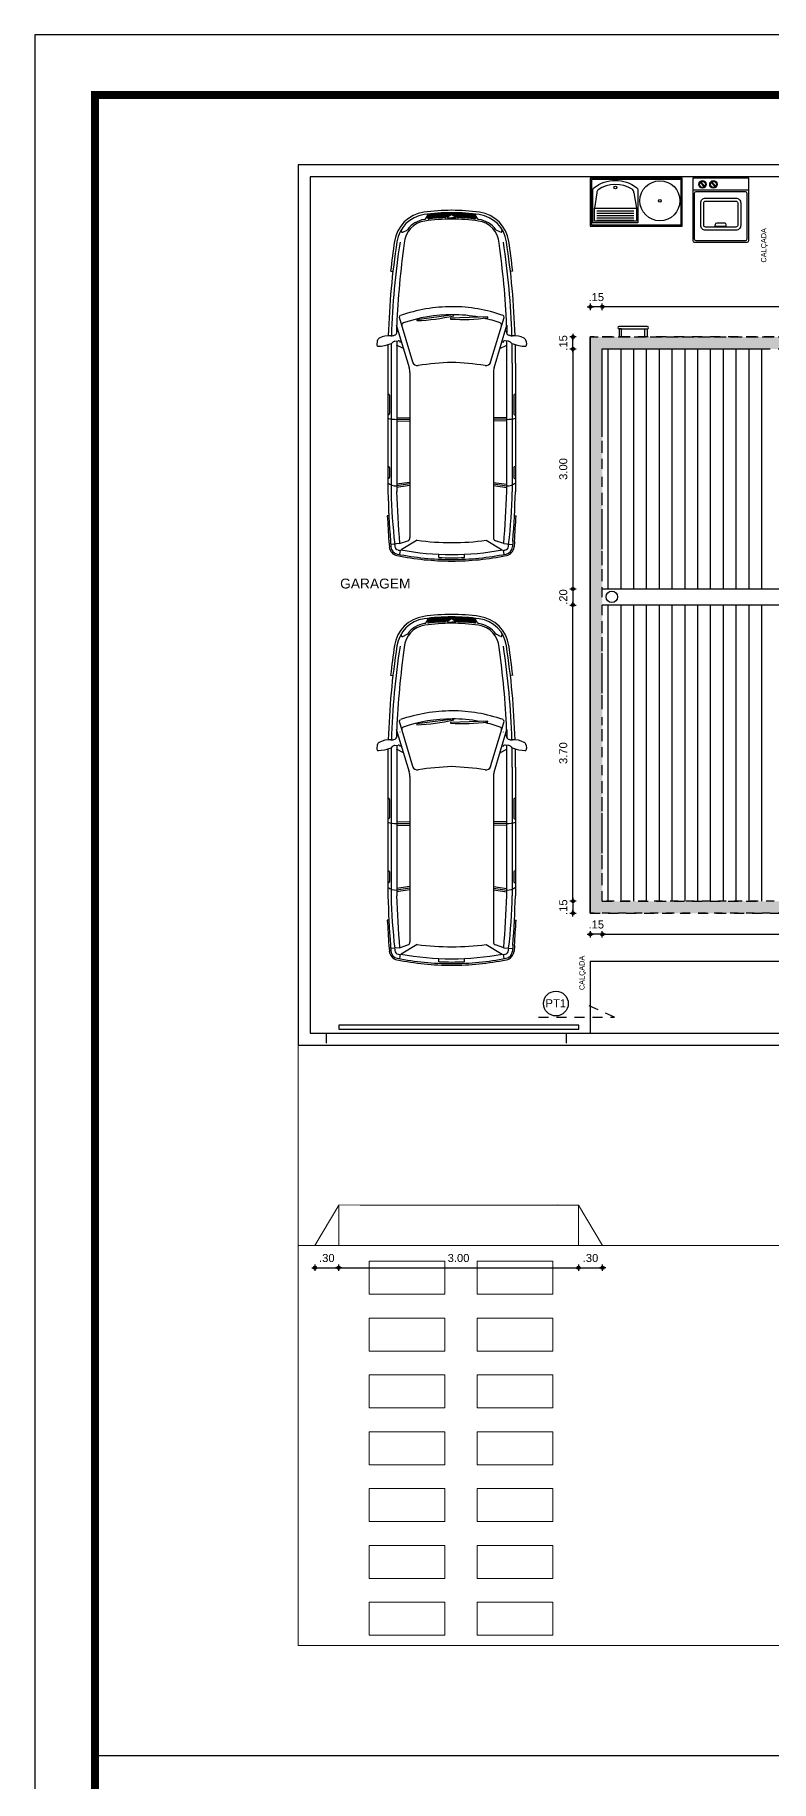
# Model space of a CAD drawing. Header units: millimetres. Extents: x 2426 to 2585, y 1215 to 1309.
# Drawn here: x 2428.71 to 2437.91, y 1287.28 to 1309.1 of the extents above; entities that cross this region are included whole.
import ezdxf

# ---------------------------------------------------------------- set-up
doc = ezdxf.new("R2010")
doc.units = ezdxf.units.MM
doc.linetypes.add('HIDDEN2', pattern=[0.1875, 0.125, -0.0625])
for name, color, linetype in [('02', 2, 'Continuous'), ('08', 8, 'Continuous'), ('A-PEN-B', 5, 'Continuous'), ('A-PEN-C', 4, 'Continuous'), ('A-PEN-G', 3, 'Continuous'), ('A-PEN-M', 6, 'Continuous'), ('BANHO_COZINHA', 7, 'Continuous'), ('MOVEIS', 7, 'Continuous'), ('TEXTO0', 7, 'Continuous'), ('TEXTO2', 3, 'Continuous')]:
    doc.layers.add(name, color=color, linetype=linetype)
doc.styles.add('CARIMBO_DADOS', font='arial.ttf', dxfattribs={"height": 0.1})
doc.styles.add('SANSSERIF', font='sas_____.pfb', dxfattribs={"height": 1})
doc.dimstyles.new('COTAS_EXTERNAS', dxfattribs={"dimtxt": 0.1, "dimasz": 0.01, "dimexe": 0, "dimexo": 0, "dimgap": 0.07, "dimtad": 1, "dimzin": 5, "dimdsep": 46, "dimtxsty": 'CARIMBO_DADOS', "dimblk1": 'CIRCULOS', "dimblk2": 'CIRCULOS', "dimsah": 1, "dimcen": 0, "dimse1": 1, "dimse2": 1, "dimclrd": 8, "dimclre": 8, "dimclrt": 230, "dimadec": 0, "dimazin": 0, "dimtfac": 100, "dimtix": 1, "dimtmove": 2, "dimatfit": 3, "dimldrblk": 'CIRCULOS', "dimfxl": 0, "dimtolj": 1, "dimtzin": 5, "dimarcsym": 0})

# ---------------------------------------------------------------- blocks, each defined once
blk = doc.blocks.new('Astra3')
for p, q in [((-0.267, 0.93), (-0.225, 0.937)), ((-1.14, 0.762), (-1.137, 0.729)), ((-0.464, 0.688), (-0.365, 0.688)), ((0.068, 0.529), (-0.464, 0.688)), ((-0.336, 0.731), (-0.337, 0.723)), ((-0.265, 0.709), (-0.269, 0.67)), ((-0.267, 0.687), (1.617, 0.687)), ((-0.173, 0.601), (-0.217, 0.688)), ((0.009, 0.797), (1.617, 0.797)), ((0.687, 0.688), (0.692, 0.521)), ((0.711, 0.688), (0.711, 0.521)), ((0.736, 0.688), (0.731, 0.521)), ((1.499, 0.521), (1.523, 0.688)), ((1.519, 0.521), (1.543, 0.688)), ((1.539, 0.521), (1.564, 0.688)), ((1.918, 0.785), (1.919, 0.805)), ((2.234, 0.766), (2.305, 0.76)), ((2.236, 0.786), (2.307, 0.779)), ((2.264, 0.65), (2.274, 0.762)), ((-1.634, 0.627), (-1.66, 0.629)), ((-1.626, 0.612), (-1.653, 0.557)), ((-0.002, 0.487), (-0.561, 0.654)), ((0.125, 0.521), (2.19, 0.521)), ((2.223, 0.432), (2.343, 0.633)), ((2.264, 0.65), (2.228, 0.547)), ((2.349, 0.644), (2.398, 0.651)), ((-1.788, 0.329), (-1.853, 0.29)), ((-1.788, -0.329), (-1.853, -0.29)), ((2.223, -0.432), (2.343, -0.633)), ((-1.634, -0.627), (-1.66, -0.629)), ((-1.626, -0.612), (-1.653, -0.557)), ((-0.002, -0.487), (-0.561, -0.654)), ((0.068, -0.529), (-0.464, -0.688)), ((-0.173, -0.601), (-0.217, -0.688)), ((0.125, -0.521), (2.19, -0.521)), ((0.687, -0.688), (0.692, -0.521)), ((0.711, -0.688), (0.711, -0.521)), ((0.736, -0.688), (0.731, -0.521)), ((1.499, -0.521), (1.523, -0.688)), ((1.519, -0.521), (1.543, -0.688)), ((1.539, -0.521), (1.564, -0.688)), ((2.264, -0.65), (2.228, -0.547)), ((2.264, -0.65), (2.274, -0.762)), ((2.349, -0.644), (2.398, -0.651)), ((-1.14, -0.762), (-1.137, -0.729)), ((-0.464, -0.688), (-0.365, -0.688)), ((-0.336, -0.731), (-0.337, -0.723)), ((-0.265, -0.709), (-0.269, -0.67)), ((-0.267, -0.687), (1.617, -0.687)), ((0.009, -0.797), (1.617, -0.797)), ((1.918, -0.785), (1.919, -0.805)), ((2.234, -0.766), (2.305, -0.76)), ((2.236, -0.786), (2.307, -0.779)), ((-0.267, -0.93), (-0.225, -0.937))]:
    blk.add_line(p, q)
at = {"color": 9}
for p, q in [((0.009, 0.757), (1.617, 0.757)), ((0.396, 0.792), (0.396, 0.797)), ((0.411, 0.777), (0.64, 0.777)), ((0.655, 0.792), (0.655, 0.797)), ((1.301, 0.792), (1.301, 0.797)), ((1.316, 0.777), (1.436, 0.777)), ((1.451, 0.792), (1.451, 0.797)), ((-0.567, 0.452), (-0.551, -0.013)), ((-0.558, 0.452), (-0.567, 0.452)), ((-1.808, 0.299), (-1.836, 0.283)), ((-1.86, 0), (-1.814, 0.071)), ((-1.848, 0), (-1.814, 0.051)), ((-1.805, 0.048), (-1.805, 0)), ((-0.584, 0.026), (-0.593, 0.024)), ((-0.593, 0.024), (-0.533, -0.437)), ((2.438, 0.161), (2.398, 0.159)), ((-1.86, 0), (-1.814, -0.071)), ((-1.848, 0), (-1.814, -0.051)), ((-1.805, -0.048), (-1.805, 0)), ((-0.551, -0.013), (-0.541, -0.013)), ((2.438, -0.161), (2.398, -0.159)), ((-1.808, -0.299), (-1.836, -0.283)), ((-0.533, -0.437), (-0.523, -0.436)), ((0.009, -0.757), (1.617, -0.757)), ((0.396, -0.792), (0.396, -0.797)), ((0.411, -0.777), (0.64, -0.777)), ((0.655, -0.792), (0.655, -0.797)), ((1.301, -0.792), (1.301, -0.797)), ((1.316, -0.777), (1.436, -0.777)), ((1.451, -0.792), (1.451, -0.797))]:
    blk.add_line(p, q, dxfattribs=at)
for centre, radius, start, end in [((-0.079, 0.782), 0.255, 151.2266, 184.9942), ((-0.259, 0.881), 0.05, 99.2101, 151.2266), ((-0.693, 0.937), 0.492, 339.878, 357.6913), ((-0.221, 0.917), 0.02, 357.6913, 99.2101), ((-1.45, 0.289), 0.43, 98.2959, 171.9694), ((-1.45, 0.289), 0.4, 98.2959, 171.9694), ((0.047, -9.974), 10.802, 96.3074, 98.2959), ((-0.036, -8.863), 9.66, 91.7707, 98.7615), ((-0.567, 0.635), 0.02, 73.3881, 160.3901), ((0.245, -20.893), 21.585, 91.6727, 91.7127), ((-0.386, 0.733), 0.05, 271.6727, 348.1083), ((-0.433, 0.751), 0.1, 348.1083, 4.9942), ((-0.239, 0.667), 0.03, 173.5799, 258.0136), ((-0.215, 0.704), 0.05, 128.1727, 173.5799), ((-0.271, 0.775), 0.0411, 308.1727, 348.7801), ((0.009, -12.003), 12.801, 90, 91.0305), ((0.408, 0.699), 0.304, 357.8813, 18.9108), ((1.388, 0.696), 0.155, 356.9873, 40.8552), ((1.251, -11.393), 12.086, 85.1894, 88.2799), ((1.018, -16.836), 17.643, 86.0493, 88.0562), ((1.018, -16.836), 17.663, 86.0493, 87.0782), ((0.362, -20.911), 21.708, 84.8788, 84.958), ((2.295, 0.66), 0.05, 10.5383, 85.133), ((2.297, 0.66), 0.1, 11.2743, 85.133), ((2.297, 0.66), 0.12, 11.2743, 85.133), ((-1.013, 0.045), 3.415, 10.1152, 10.5383), ((-1.013, 0), 3.475, 0, 11.2743), ((-1.013, 0), 3.495, 0, 11.2743), ((-1.469, 0.294), 0.32, 125.7107, 171.9063), ((-1.662, 0.562), 0.01, 305.7107, 333.5251), ((-1.635, 0.617), 0.01, 333.5251, 84.6577), ((1.198, 0.006), 1.894, 160.3901, 180.0138), ((1.198, 0.006), 1.794, 160.5282, 167.22), ((-0.465, 0.594), 0.03, 73.3881, 160.5282), ((-0.019, 0.43), 0.06, 348.9049, 73.3881), ((0.125, 0.721), 0.2, 253.3881, 270), ((2.19, 0.561), 0.04, 270, 340.5991), ((-1.013, 0), 3.415, 0, 10.6867), ((0.595, 0), 2.495, 171.9694, 180.0078), ((0.595, 0), 2.465, 171.9694, 180.0078), ((0.595, 0), 2.405, 171.9063, 172.157), ((1.198, 0.006), 1.794, 169.095, 180.0138), ((3.643, -0.135), 3.645, 171.2702, 177.8764), ((-1.013, 0), 3.265, 0, 7.6043), ((0.595, 0), 2.495, 179.9922, 188.0306), ((0.595, 0), 2.465, 179.9922, 188.0306), ((1.338, 0.018), 2.034, 180.3247, 198.9193), ((1.2, -0.006), 1.795, 179.6316, 199.4683), ((-1.013, 0), 3.265, 352.3957, 0), ((-1.013, 0), 3.415, 349.3133, 0), ((-1.013, 0), 3.475, 348.7257, 0), ((-1.013, 0), 3.495, 348.7257, 0), ((3.643, 0.135), 3.645, 182.1236, 188.7298), ((-1.45, -0.289), 0.43, 188.0306, 261.7041), ((-1.45, -0.289), 0.4, 188.0306, 261.7041), ((0.595, 0), 2.405, 187.843, 188.0937), ((-1.469, -0.294), 0.32, 188.0937, 234.2893), ((-0.019, -0.43), 0.06, 286.6119, 11.0951), ((-1.662, -0.562), 0.01, 26.4749, 54.2893), ((-1.635, -0.617), 0.01, 275.3423, 26.4749), ((-0.567, -0.635), 0.02, 199.6099, 286.6119), ((-0.465, -0.594), 0.03, 199.4718, 286.6119), ((-0.239, -0.667), 0.03, 101.9864, 186.4201), ((0.125, -0.721), 0.2, 90, 106.6119), ((1.251, 11.393), 12.086, 271.7201, 274.8106), ((2.19, -0.561), 0.04, 19.4009, 90), ((-1.013, -0.045), 3.415, 349.4617, 349.8848), ((0.047, 9.974), 10.802, 261.7041, 263.6926), ((-0.036, 8.863), 9.66, 261.2385, 268.2293), ((0.245, 20.893), 21.585, 268.2873, 268.3273), ((-0.386, -0.733), 0.05, 11.8917, 88.3273), ((-0.433, -0.751), 0.1, 355.0058, 11.8917), ((-0.079, -0.782), 0.255, 175.0058, 208.7734), ((-0.215, -0.704), 0.05, 186.4201, 231.8273), ((-0.271, -0.775), 0.0411, 11.2199, 51.8273), ((-0.693, -0.937), 0.492, 2.3087, 20.122), ((0.009, 12.003), 12.801, 268.9695, 270), ((0.408, -0.699), 0.304, 341.0892, 2.1187), ((1.388, -0.696), 0.155, 319.1448, 3.0127), ((1.018, 16.836), 17.643, 271.9438, 273.9507), ((1.018, 16.836), 17.663, 272.9218, 273.9507), ((0.362, 20.911), 21.708, 275.042, 275.1212), ((2.295, -0.66), 0.05, 274.867, 349.4617), ((2.297, -0.66), 0.1, 274.867, 348.7257), ((2.297, -0.66), 0.12, 274.867, 348.7257), ((-0.259, -0.881), 0.05, 208.7734, 260.7899), ((-0.221, -0.917), 0.02, 260.7899, 2.3087)]:
    blk.add_arc(centre, radius, start, end)
for centre, radius, start, end in [((-0.036, -8.863), 9.621, 91.7716, 98.7656), ((-0.009, -9.853), 10.55, 92.471, 98.0602), ((0.009, -12.003), 12.761, 90, 91.096), ((0.411, 0.792), 0.015, 180, 270), ((0.64, 0.792), 0.015, 270, 0), ((1.316, 0.792), 0.015, 180, 270), ((1.436, 0.792), 0.015, 270, 0), ((1.482, -5.974), 6.732, 83.2825, 88.8635), ((-1.469, 0.294), 0.3, 93.6894, 171.9063), ((-2.789, 0.14), 2.253, 356.1076, 7.9577), ((0.176, -23.379), 24.034, 91.4468, 91.4503), ((0.595, 0), 2.455, 173.7472, 180), ((0.595, 0), 2.443, 173.3007, 179.5727), ((-1.826, 0.266), 0.02, 120.4766, 173.7472), ((0.595, 0), 2.431, 173.0859, 179.1361), ((0.595, 0), 2.419, 172.8771, 178.6898), ((0.595, 0), 2.405, 173.0944, 177.9556), ((-1.803, 0.291), 0.01, 353.0944, 120.4766), ((0.595, 0), 2.385, 171.9063, 180.0078), ((-1.839, 0.087), 0.03, 326.36, 357.9556), ((-1.81, 0.048), 0.005, 0, 146.4863), ((-2.775, -0.497), 2.253, 1.5598, 13.4099), ((-1.013, 0), 3.455, 0, 2.6628), ((-1.013, 0), 3.455, 357.3372, 0), ((0.595, 0), 2.455, 180, 186.2528), ((0.595, 0), 2.443, 180.4273, 186.6993), ((0.595, 0), 2.431, 180.8639, 186.9141), ((0.595, 0), 2.419, 181.3102, 187.1229), ((-1.81, -0.048), 0.005, 213.5137, 0), ((-1.839, -0.087), 0.03, 2.0444, 33.64), ((0.595, 0), 2.405, 182.0444, 186.9056), ((0.595, 0), 2.385, 179.9922, 188.0937), ((-1.826, -0.266), 0.02, 186.2528, 239.5234), ((-1.803, -0.291), 0.01, 239.5234, 6.9056), ((-1.469, -0.294), 0.3, 188.0937, 266.3106), ((-0.036, 8.863), 9.621, 261.2344, 268.2284), ((-0.009, 9.853), 10.55, 261.9398, 267.529), ((0.176, 23.379), 24.034, 268.5497, 268.5532), ((0.009, 12.003), 12.761, 268.904, 270), ((0.411, -0.792), 0.015, 90, 180), ((0.64, -0.792), 0.015, 0, 90), ((1.316, -0.792), 0.015, 90, 180), ((1.436, -0.792), 0.015, 0, 90), ((1.482, 5.974), 6.732, 271.1365, 276.7175)]:
    blk.add_arc(centre, radius, start, end, dxfattribs=at)
blk = doc.blocks.new('TANQUE2')
at = {"layer": 'BANHO_COZINHA'}
for p, q in [((-0.494, -0.182), (-0.524, -0.377)), ((-0.029, -0.182), (0.001, -0.377)), ((-0.524, -0.377), (0.001, -0.377)), ((-0.493, -0.407), (-0.029, -0.407)), ((-0.493, -0.437), (-0.029, -0.437)), ((-0.493, -0.467), (-0.029, -0.467)), ((-0.493, -0.497), (-0.029, -0.497)), ((-0.493, -0.527), (-0.029, -0.527))]:
    blk.add_line(p, q, dxfattribs=at)
for points in [[(-0.575, -0.6), (0.575, -0.6), (0.575, 0), (-0.575, 0)], [(0.56, -0.015), (-0.56, -0.015), (-0.56, -0.585), (0.56, -0.585)]]:
    blk.add_lwpolyline(points, close=True, dxfattribs=at)
blk.add_lwpolyline([(-0.544, -0.141, -0.153737), (-0.529, -0.12, -0.338906), (0.007, -0.12, -0.256007), (0.021, -0.145), (0.021, -0.557), (-0.544, -0.557)], format="xyb", close=True, dxfattribs=at)
blk.add_lwpolyline([(0.001, -0.377), (0.001, -0.537), (-0.524, -0.537), (-0.524, -0.377, -0.125189)], format="xyb", dxfattribs=at)
for centre, radius in [((-0.261, -0.118), 0.0177), ((0.295, -0.283), 0.25), ((0.295, -0.283), 0.0177)]:
    blk.add_circle(centre, radius, dxfattribs=at)
for centre, radius, start, end in [((-0.444, -0.182), 0.05, 132.7383, 180), ((-0.261, -0.47), 0.391, 57.7458, 123.7499), ((-0.079, -0.182), 0.05, 0, 57.7458)]:
    blk.add_arc(centre, radius, start, end, dxfattribs=at)
blk = doc.blocks.new('MAQ_LAV')
at = {"layer": 'MOVEIS'}
for p, q in [((0.7, 0), (0, 0)), ((0, 0), (0, -0.78)), ((0.7, -0.78), (0.7, 0)), ((0.7, -0.15), (0, -0.15)), ((0.02, -0.19), (0.02, -0.76)), ((0.66, -0.17), (0.04, -0.17)), ((0.144, -0.107), (0.092, -0.055)), ((0.151, -0.1), (0.099, -0.048)), ((0.281, -0.107), (0.229, -0.055)), ((0.288, -0.1), (0.237, -0.048)), ((0.68, -0.76), (0.68, -0.19)), ((0.28, -0.603), (0.28, -0.583)), ((0.42, -0.603), (0.28, -0.603)), ((0.4, -0.563), (0.3, -0.563)), ((0.42, -0.603), (0.42, -0.583)), ((0.02, -0.8), (0.68, -0.8)), ((0.04, -0.78), (0.66, -0.78))]:
    blk.add_line(p, q, dxfattribs=at)
for points in [[(0.16, -0.65, -0.414214), (0.1, -0.59), (0.1, -0.31, -0.414214), (0.16, -0.25), (0.54, -0.25, -0.414214), (0.6, -0.31), (0.6, -0.59, -0.414214), (0.54, -0.65)], [(0.16, -0.612, -0.414214), (0.138, -0.59), (0.138, -0.31, -0.414214), (0.16, -0.288), (0.54, -0.288, -0.414214), (0.562, -0.31), (0.562, -0.59, -0.414214), (0.54, -0.612)]]:
    blk.add_lwpolyline(points, format="xyb", close=True, dxfattribs=at)
for centre, radius in [((0.122, -0.078), 0.0468), ((0.122, -0.078), 0.037), ((0.259, -0.078), 0.0468), ((0.259, -0.078), 0.037)]:
    blk.add_circle(centre, radius, dxfattribs=at)
for centre, start, end in [((0.04, -0.19), 90, 180), ((0.66, -0.19), 0, 90), ((0.3, -0.583), 90, 180), ((0.4, -0.583), 360, 90), ((0.02, -0.78), 180, 270), ((0.04, -0.76), 180, 270), ((0.66, -0.76), 270, 0), ((0.68, -0.78), 270, 0)]:
    blk.add_arc(centre, 0.02, start, end, dxfattribs=at)
blk = doc.blocks.new('CIRCULOS')
at = {"layer": 'A-PEN-M'}
for p, q in [((-4, 0), (4, 0)), ((0, 4), (0, -4))]:
    blk.add_line(p, q, dxfattribs=at)
for radius in [2, 1]:
    blk.add_circle((0, 0), radius, dxfattribs=at)
blk = doc.blocks.new('*D186')
at = {"layer": 'A-PEN-B', "color": 8, "lineweight": -2, "ltscale": 0.25, "transparency": 16777216}
blk.add_line((2435.436, 1305.165), (2435.436, 1302.185), dxfattribs=at)
at = {"layer": 'Defpoints', "color": 0, "ltscale": 0.25, "transparency": 16777216}
for p in [(2435.802, 1305.175), (2435.436, 1302.175), (2435.652, 1302.175)]:
    blk.add_point(p, dxfattribs=at)
at = {"layer": 'A-PEN-B', "color": 8, "lineweight": -2, "ltscale": 0.25, "transparency": 16777216, "xscale": 0.01, "yscale": 0.01, "zscale": 0.01}
for p, rotation in [((2435.436, 1305.175), 90), ((2435.436, 1302.175), 270)]:
    blk.add_blockref('CIRCULOS', p, dxfattribs=dict(at, rotation=rotation))
at = {"layer": 'A-PEN-B', "color": 230, "ltscale": 0.25, "transparency": 16777216, "insert": (2435.315, 1303.675), "char_height": 0.1, "attachment_point": 5, "rotation": 90, "style": 'CARIMBO_DADOS'}
blk.add_mtext('\\A1;3.00', dxfattribs=at)
blk = doc.blocks.new('*D187')
at = {"layer": 'A-PEN-B', "color": 8, "lineweight": -2, "ltscale": 0.25, "transparency": 16777216}
blk.add_line((2435.436, 1298.285), (2435.436, 1301.965), dxfattribs=at)
at = {"layer": 'Defpoints', "color": 0, "ltscale": 0.25, "transparency": 16777216}
for p in [(2435.436, 1301.975), (2435.655, 1301.975), (2435.802, 1298.275)]:
    blk.add_point(p, dxfattribs=at)
at = {"layer": 'A-PEN-B', "color": 8, "lineweight": -2, "ltscale": 0.25, "transparency": 16777216, "xscale": 0.01, "yscale": 0.01, "zscale": 0.01}
for p, rotation in [((2435.436, 1301.975), 90), ((2435.436, 1298.275), 270)]:
    blk.add_blockref('CIRCULOS', p, dxfattribs=dict(at, rotation=rotation))
at = {"layer": 'A-PEN-B', "color": 230, "ltscale": 0.25, "transparency": 16777216, "insert": (2435.315, 1300.125), "char_height": 0.1, "attachment_point": 5, "rotation": 90, "style": 'CARIMBO_DADOS'}
blk.add_mtext('\\A1;3.70', dxfattribs=at)
blk = doc.blocks.new('*D188')
at = {"layer": 'A-PEN-B', "color": 8, "lineweight": -2, "ltscale": 0.25, "transparency": 16777216}
for p, q in [((2435.436, 1302.185), (2435.436, 1302.195)), ((2435.436, 1302.175), (2435.436, 1301.975)), ((2435.436, 1301.965), (2435.436, 1301.955))]:
    blk.add_line(p, q, dxfattribs=at)
at = {"layer": 'Defpoints', "color": 0, "ltscale": 0.25, "transparency": 16777216}
for p in [(2435.436, 1302.175), (2435.436, 1301.975), (2435.436, 1301.975)]:
    blk.add_point(p, dxfattribs=at)
at = {"layer": 'A-PEN-B', "color": 8, "lineweight": -2, "ltscale": 0.25, "transparency": 16777216, "xscale": 0.01, "yscale": 0.01, "zscale": 0.01}
for p, rotation in [((2435.436, 1302.175), 270), ((2435.436, 1301.975), 90)]:
    blk.add_blockref('CIRCULOS', p, dxfattribs=dict(at, rotation=rotation))
at = {"layer": 'A-PEN-B', "color": 230, "ltscale": 0.25, "transparency": 16777216, "insert": (2435.315, 1302.075), "char_height": 0.1, "attachment_point": 5, "rotation": 90, "style": 'CARIMBO_DADOS'}
blk.add_mtext('\\A1;.20', dxfattribs=at)
blk = doc.blocks.new('*D189')
at = {"layer": 'A-PEN-B', "color": 8, "lineweight": -2, "ltscale": 0.25, "transparency": 16777216}
blk.add_line((2435.812, 1297.862), (2441.942, 1297.862), dxfattribs=at)
at = {"layer": 'Defpoints', "color": 0, "ltscale": 0.25, "transparency": 16777216}
for p in [(2435.802, 1298.275), (2441.952, 1298.275), (2441.952, 1297.862)]:
    blk.add_point(p, dxfattribs=at)
at = {"layer": 'A-PEN-B', "color": 8, "lineweight": -2, "ltscale": 0.25, "transparency": 16777216, "xscale": 0.01, "yscale": 0.01, "zscale": 0.01, "rotation": 180}
blk.add_blockref('CIRCULOS', (2435.802, 1297.862), dxfattribs=at)
at = {"layer": 'A-PEN-B', "color": 8, "lineweight": -2, "ltscale": 0.25, "transparency": 16777216, "xscale": 0.01, "yscale": 0.01, "zscale": 0.01}
blk.add_blockref('CIRCULOS', (2441.952, 1297.862), dxfattribs=at)
at = {"layer": 'A-PEN-B', "color": 230, "ltscale": 0.25, "transparency": 16777216, "insert": (2438.877, 1297.983), "char_height": 0.1, "attachment_point": 5, "style": 'CARIMBO_DADOS'}
blk.add_mtext('\\A1;6.15', dxfattribs=at)
blk = doc.blocks.new('*D191')
at = {"layer": 'A-PEN-B', "color": 8, "lineweight": -2, "ltscale": 0.25, "transparency": 16777216}
blk.add_line((2452.342, 1305.702), (2435.812, 1305.702), dxfattribs=at)
at = {"layer": 'Defpoints', "color": 0, "ltscale": 0.25, "transparency": 16777216}
for p in [(2435.802, 1305.702), (2435.802, 1305.175), (2452.352, 1305.175)]:
    blk.add_point(p, dxfattribs=at)
at = {"layer": 'A-PEN-B', "color": 8, "lineweight": -2, "ltscale": 0.25, "transparency": 16777216, "xscale": 0.01, "yscale": 0.01, "zscale": 0.01, "rotation": 180}
blk.add_blockref('CIRCULOS', (2435.802, 1305.702), dxfattribs=at)
at = {"layer": 'A-PEN-B', "color": 8, "lineweight": -2, "ltscale": 0.25, "transparency": 16777216, "xscale": 0.01, "yscale": 0.01, "zscale": 0.01}
blk.add_blockref('CIRCULOS', (2452.352, 1305.702), dxfattribs=at)
at = {"layer": 'A-PEN-B', "color": 230, "ltscale": 0.25, "transparency": 16777216, "insert": (2444.077, 1305.824), "char_height": 0.1, "attachment_point": 5, "style": 'CARIMBO_DADOS'}
blk.add_mtext('\\A1;16.55', dxfattribs=at)
blk = doc.blocks.new('*D193')
at = {"layer": 'A-PEN-B', "color": 8, "lineweight": -2, "ltscale": 0.25, "transparency": 16777216}
for p, q in [((2435.642, 1305.701), (2435.632, 1305.701)), ((2435.802, 1305.701), (2435.652, 1305.701)), ((2435.812, 1305.701), (2435.822, 1305.701))]:
    blk.add_line(p, q, dxfattribs=at)
at = {"layer": 'Defpoints', "color": 0, "ltscale": 0.25, "transparency": 16777216}
for p in [(2435.652, 1305.701), (2435.652, 1305.325), (2435.802, 1305.175)]:
    blk.add_point(p, dxfattribs=at)
at = {"layer": 'A-PEN-B', "color": 8, "lineweight": -2, "ltscale": 0.25, "transparency": 16777216, "xscale": 0.01, "yscale": 0.01, "zscale": 0.01}
blk.add_blockref('CIRCULOS', (2435.652, 1305.701), dxfattribs=at)
at = {"layer": 'A-PEN-B', "color": 8, "lineweight": -2, "ltscale": 0.25, "transparency": 16777216, "xscale": 0.01, "yscale": 0.01, "zscale": 0.01, "rotation": 180}
blk.add_blockref('CIRCULOS', (2435.802, 1305.701), dxfattribs=at)
at = {"layer": 'A-PEN-B', "color": 230, "ltscale": 0.25, "transparency": 16777216, "insert": (2435.727, 1305.822), "char_height": 0.1, "attachment_point": 5, "style": 'CARIMBO_DADOS'}
blk.add_mtext('\\A1;.15', dxfattribs=at)
blk = doc.blocks.new('*D279')
at = {"layer": 'A-PEN-B', "color": 8, "lineweight": -2, "ltscale": 0.25, "transparency": 16777216}
for p, q in [((2435.436, 1305.335), (2435.436, 1305.345)), ((2435.436, 1305.175), (2435.436, 1305.325)), ((2435.436, 1305.165), (2435.436, 1305.155))]:
    blk.add_line(p, q, dxfattribs=at)
at = {"layer": 'Defpoints', "color": 0, "ltscale": 0.25, "transparency": 16777216}
for p in [(2435.436, 1305.325), (2435.652, 1305.325), (2435.802, 1305.175)]:
    blk.add_point(p, dxfattribs=at)
at = {"layer": 'A-PEN-B', "color": 8, "lineweight": -2, "ltscale": 0.25, "transparency": 16777216, "xscale": 0.01, "yscale": 0.01, "zscale": 0.01}
for p, rotation in [((2435.436, 1305.325), 270), ((2435.436, 1305.175), 90)]:
    blk.add_blockref('CIRCULOS', p, dxfattribs=dict(at, rotation=rotation))
at = {"layer": 'A-PEN-B', "color": 230, "ltscale": 0.25, "transparency": 16777216, "insert": (2435.315, 1305.25), "char_height": 0.1, "attachment_point": 5, "rotation": 90, "style": 'CARIMBO_DADOS'}
blk.add_mtext('\\A1;.15', dxfattribs=at)
blk = doc.blocks.new('*D280')
at = {"layer": 'A-PEN-B', "color": 8, "lineweight": -2, "ltscale": 0.25, "transparency": 16777216}
for p, q in [((2435.436, 1298.285), (2435.436, 1298.295)), ((2435.436, 1298.275), (2435.436, 1298.125)), ((2435.436, 1298.115), (2435.436, 1298.105))]:
    blk.add_line(p, q, dxfattribs=at)
at = {"layer": 'Defpoints', "color": 0, "ltscale": 0.25, "transparency": 16777216}
for p in [(2435.436, 1298.125), (2435.652, 1298.125), (2435.802, 1298.275)]:
    blk.add_point(p, dxfattribs=at)
at = {"layer": 'A-PEN-B', "color": 8, "lineweight": -2, "ltscale": 0.25, "transparency": 16777216, "xscale": 0.01, "yscale": 0.01, "zscale": 0.01}
for p, rotation in [((2435.436, 1298.275), 270), ((2435.436, 1298.125), 90)]:
    blk.add_blockref('CIRCULOS', p, dxfattribs=dict(at, rotation=rotation))
at = {"layer": 'A-PEN-B', "color": 230, "ltscale": 0.25, "transparency": 16777216, "insert": (2435.315, 1298.2), "char_height": 0.1, "attachment_point": 5, "rotation": 90, "style": 'CARIMBO_DADOS'}
blk.add_mtext('\\A1;.15', dxfattribs=at)
blk = doc.blocks.new('*D197')
at = {"layer": 'A-PEN-B', "color": 8, "lineweight": -2, "ltscale": 0.25, "transparency": 16777216}
for p, q in [((2435.642, 1297.862), (2435.632, 1297.862)), ((2435.802, 1297.862), (2435.652, 1297.862)), ((2435.812, 1297.862), (2435.822, 1297.862))]:
    blk.add_line(p, q, dxfattribs=at)
at = {"layer": 'Defpoints', "color": 0, "ltscale": 0.25, "transparency": 16777216}
for p in [(2435.802, 1298.425), (2435.652, 1298.275), (2435.652, 1297.862)]:
    blk.add_point(p, dxfattribs=at)
at = {"layer": 'A-PEN-B', "color": 8, "lineweight": -2, "ltscale": 0.25, "transparency": 16777216, "xscale": 0.01, "yscale": 0.01, "zscale": 0.01}
blk.add_blockref('CIRCULOS', (2435.652, 1297.862), dxfattribs=at)
at = {"layer": 'A-PEN-B', "color": 8, "lineweight": -2, "ltscale": 0.25, "transparency": 16777216, "xscale": 0.01, "yscale": 0.01, "zscale": 0.01, "rotation": 180}
blk.add_blockref('CIRCULOS', (2435.802, 1297.862), dxfattribs=at)
at = {"layer": 'A-PEN-B', "color": 230, "ltscale": 0.25, "transparency": 16777216, "insert": (2435.727, 1297.983), "char_height": 0.1, "attachment_point": 5, "style": 'CARIMBO_DADOS'}
blk.add_mtext('\\A1;.15', dxfattribs=at)
blk = doc.blocks.new('*D285')
at = {"layer": 'A-PEN-B', "color": 8, "lineweight": -2, "ltscale": 0.25, "transparency": 16777216}
blk.add_line((2432.518, 1293.695), (2435.495, 1293.695), dxfattribs=at)
at = {"layer": 'Defpoints', "color": 0, "ltscale": 0.25, "transparency": 16777216}
for p in [(2432.508, 1293.975), (2435.505, 1293.978), (2435.505, 1293.695)]:
    blk.add_point(p, dxfattribs=at)
at = {"layer": 'A-PEN-B', "color": 8, "lineweight": -2, "ltscale": 0.25, "transparency": 16777216, "xscale": 0.01, "yscale": 0.01, "zscale": 0.01, "rotation": 180}
blk.add_blockref('CIRCULOS', (2432.508, 1293.695), dxfattribs=at)
at = {"layer": 'A-PEN-B', "color": 8, "lineweight": -2, "ltscale": 0.25, "transparency": 16777216, "xscale": 0.01, "yscale": 0.01, "zscale": 0.01}
blk.add_blockref('CIRCULOS', (2435.505, 1293.695), dxfattribs=at)
at = {"layer": 'A-PEN-B', "color": 230, "ltscale": 0.25, "transparency": 16777216, "insert": (2434.006, 1293.816), "char_height": 0.1, "attachment_point": 5, "style": 'CARIMBO_DADOS'}
blk.add_mtext('\\A1;3.00', dxfattribs=at)
blk = doc.blocks.new('*D286')
at = {"layer": 'A-PEN-B', "color": 8, "lineweight": -2, "ltscale": 0.25, "transparency": 16777216}
for p, q in [((2432.201, 1293.695), (2432.191, 1293.695)), ((2432.211, 1293.695), (2432.508, 1293.695)), ((2432.518, 1293.695), (2432.528, 1293.695))]:
    blk.add_line(p, q, dxfattribs=at)
at = {"layer": 'Defpoints', "color": 0, "ltscale": 0.25, "transparency": 16777216}
for p in [(2432.211, 1293.974), (2432.508, 1293.975), (2432.508, 1293.695)]:
    blk.add_point(p, dxfattribs=at)
at = {"layer": 'A-PEN-B', "color": 8, "lineweight": -2, "ltscale": 0.25, "transparency": 16777216, "xscale": 0.01, "yscale": 0.01, "zscale": 0.01}
blk.add_blockref('CIRCULOS', (2432.211, 1293.695), dxfattribs=at)
at = {"layer": 'A-PEN-B', "color": 8, "lineweight": -2, "ltscale": 0.25, "transparency": 16777216, "xscale": 0.01, "yscale": 0.01, "zscale": 0.01, "rotation": 180}
blk.add_blockref('CIRCULOS', (2432.508, 1293.695), dxfattribs=at)
at = {"layer": 'A-PEN-B', "color": 230, "ltscale": 0.25, "transparency": 16777216, "insert": (2432.36, 1293.816), "char_height": 0.1, "attachment_point": 5, "style": 'CARIMBO_DADOS'}
blk.add_mtext('\\A1;.30', dxfattribs=at)
blk = doc.blocks.new('*D287')
at = {"layer": 'A-PEN-B', "color": 8, "lineweight": -2, "ltscale": 0.25, "transparency": 16777216}
for p, q in [((2435.495, 1293.695), (2435.485, 1293.695)), ((2435.505, 1293.695), (2435.806, 1293.695)), ((2435.816, 1293.695), (2435.826, 1293.695))]:
    blk.add_line(p, q, dxfattribs=at)
at = {"layer": 'Defpoints', "color": 0, "ltscale": 0.25, "transparency": 16777216}
for p in [(2435.505, 1293.978), (2435.806, 1293.975), (2435.806, 1293.695)]:
    blk.add_point(p, dxfattribs=at)
at = {"layer": 'A-PEN-B', "color": 8, "lineweight": -2, "ltscale": 0.25, "transparency": 16777216, "xscale": 0.01, "yscale": 0.01, "zscale": 0.01}
blk.add_blockref('CIRCULOS', (2435.505, 1293.695), dxfattribs=at)
at = {"layer": 'A-PEN-B', "color": 8, "lineweight": -2, "ltscale": 0.25, "transparency": 16777216, "xscale": 0.01, "yscale": 0.01, "zscale": 0.01, "rotation": 180}
blk.add_blockref('CIRCULOS', (2435.806, 1293.695), dxfattribs=at)
at = {"layer": 'A-PEN-B', "color": 230, "ltscale": 0.25, "transparency": 16777216, "insert": (2435.655, 1293.816), "char_height": 0.1, "attachment_point": 5, "style": 'CARIMBO_DADOS'}
blk.add_mtext('\\A1;.30', dxfattribs=at)

msp = doc.modelspace()

# ---------------------------------------------------------------- hatches: boundary and pattern name
at = {"layer": 'A-PEN-B', "linetype": 'HIDDEN2', "ltscale": 0.25}
h = msp.add_hatch(color=253, dxfattribs=at)
h.dxf.hatch_style = 1
h.paths.add_polyline_path([(2435.802, 1298.275), (2435.802, 1305.175), (2452.352, 1305.175), (2452.352, 1298.975), (2441.952, 1298.975), (2441.952, 1298.275)], flags=16)
h.paths.add_polyline_path([(2435.652, 1298.125), (2435.652, 1305.325), (2452.502, 1305.325), (2452.502, 1298.825), (2442.102, 1298.825), (2442.102, 1298.125)])

# ---------------------------------------------------------------- linework, layer by layer
at = {"layer": '02', "color": 0, "lineweight": 5}
for p, q in [((2432.002, 1288.975), (2432.002, 1296.475)), ((2432.002, 1293.975), (2446.002, 1293.975)), ((2432.002, 1288.975), (2446.002, 1288.975))]:
    msp.add_line(p, q, dxfattribs=at)
for points in [[(2432.889, 1293.364), (2432.889, 1293.776), (2433.834, 1293.776), (2433.834, 1293.364)], [(2434.238, 1293.364), (2434.238, 1293.776), (2435.183, 1293.776), (2435.183, 1293.364)], [(2432.889, 1292.654), (2432.889, 1293.066), (2433.834, 1293.066), (2433.834, 1292.654)], [(2434.238, 1292.654), (2434.238, 1293.066), (2435.183, 1293.066), (2435.183, 1292.654)], [(2432.889, 1291.944), (2432.889, 1292.356), (2433.834, 1292.356), (2433.834, 1291.944)], [(2434.238, 1291.944), (2434.238, 1292.356), (2435.183, 1292.356), (2435.183, 1291.944)], [(2432.889, 1291.234), (2432.889, 1291.646), (2433.834, 1291.646), (2433.834, 1291.234)], [(2434.238, 1291.234), (2434.238, 1291.646), (2435.183, 1291.646), (2435.183, 1291.234)], [(2432.889, 1290.523), (2432.889, 1290.936), (2433.834, 1290.936), (2433.834, 1290.523)], [(2434.238, 1290.523), (2434.238, 1290.936), (2435.183, 1290.936), (2435.183, 1290.523)], [(2432.889, 1289.813), (2432.889, 1290.226), (2433.834, 1290.226), (2433.834, 1289.813)], [(2434.238, 1289.813), (2434.238, 1290.226), (2435.183, 1290.226), (2435.183, 1289.813)], [(2432.889, 1289.103), (2432.889, 1289.516), (2433.834, 1289.516), (2433.834, 1289.103)], [(2434.238, 1289.103), (2434.238, 1289.516), (2435.183, 1289.516), (2435.183, 1289.103)]]:
    msp.add_lwpolyline(points, close=True, dxfattribs=at)
at = {"layer": '08', "color": 0, "lineweight": 15}
for p, q in [((2432.508, 1294.476), (2432.508, 1293.975)), ((2435.505, 1294.479), (2435.505, 1293.978))]:
    msp.add_line(p, q, dxfattribs=at)
for points in [[(2432.211, 1293.974), (2432.508, 1294.476), (2435.239, 1294.482), (2435.239, 1294.482)], [(2432.778, 1294.476), (2435.505, 1294.476), (2435.806, 1293.975)]]:
    msp.add_lwpolyline(points, dxfattribs=at)
at = {"layer": 'A-PEN-B'}
for p, q in [((2462.002, 1307.475), (2432.002, 1307.475)), ((2432.002, 1307.475), (2432.002, 1296.475)), ((2461.852, 1307.325), (2432.152, 1307.325)), ((2432.152, 1307.325), (2432.152, 1296.625)), ((2432.152, 1296.625), (2461.852, 1296.625)), ((2432.002, 1296.475), (2462.002, 1296.475))]:
    msp.add_line(p, q, dxfattribs=at)
at = {"layer": 'A-PEN-B', "color": 252, "linetype": 'HIDDEN2'}
for p, q in [((2437.952, 1305.325), (2435.652, 1305.325)), ((2435.652, 1298.125), (2435.652, 1305.325)), ((2435.802, 1303.225), (2435.802, 1305.175)), ((2435.802, 1305.175), (2437.802, 1305.175)), ((2435.802, 1303.225), (2435.802, 1303.225)), ((2435.802, 1300.725), (2435.802, 1303.075)), ((2435.802, 1298.275), (2435.802, 1300.575)), ((2435.652, 1298.125), (2440.127, 1298.125)), ((2435.802, 1298.275), (2437.802, 1298.275))]:
    msp.add_line(p, q, dxfattribs=at)
at = {"layer": 'A-PEN-B', "color": 253, "linetype": 'HIDDEN2', "ltscale": 0.25}
for p, q in [((2435.652, 1298.125), (2435.652, 1305.325)), ((2435.652, 1305.325), (2452.502, 1305.325)), ((2435.802, 1305.325), (2452.352, 1305.325)), ((2435.802, 1298.275), (2435.802, 1305.175)), ((2435.802, 1305.175), (2452.352, 1305.175)), ((2442.102, 1298.125), (2435.652, 1298.125)), ((2441.952, 1298.275), (2435.802, 1298.275))]:
    msp.add_line(p, q, dxfattribs=at)
at = {"layer": 'A-PEN-B', "color": 6, "ltscale": 0.25}
for p, q in [((2435.652, 1298.125), (2435.652, 1305.325)), ((2435.652, 1305.325), (2435.652, 1298.125)), ((2435.872, 1305.175), (2435.872, 1302.175)), ((2436.032, 1305.175), (2436.032, 1302.175)), ((2436.192, 1305.175), (2436.192, 1302.175)), ((2436.352, 1305.175), (2436.352, 1302.175)), ((2436.512, 1305.175), (2436.512, 1302.175)), ((2436.672, 1305.175), (2436.672, 1302.175)), ((2436.672, 1305.175), (2436.672, 1302.175)), ((2436.832, 1305.175), (2436.832, 1302.175)), ((2436.832, 1305.175), (2436.832, 1302.175)), ((2436.992, 1305.175), (2436.992, 1302.175)), ((2437.152, 1305.175), (2437.152, 1302.175)), ((2437.312, 1305.175), (2437.312, 1302.175)), ((2437.472, 1305.175), (2437.472, 1302.175)), ((2437.472, 1305.175), (2437.472, 1302.175)), ((2437.632, 1305.175), (2437.632, 1302.175)), ((2437.632, 1305.175), (2437.632, 1302.175)), ((2437.792, 1305.175), (2437.792, 1302.175)), ((2445.652, 1302.175), (2435.802, 1302.175)), ((2445.652, 1301.975), (2435.802, 1301.975)), ((2435.872, 1301.975), (2435.872, 1298.275)), ((2436.032, 1301.975), (2436.032, 1298.275)), ((2436.192, 1301.975), (2436.192, 1298.275)), ((2436.352, 1301.975), (2436.352, 1298.275)), ((2436.512, 1301.975), (2436.512, 1298.275)), ((2436.672, 1301.975), (2436.672, 1298.275)), ((2436.672, 1301.975), (2436.672, 1298.275)), ((2436.832, 1301.975), (2436.832, 1298.275)), ((2436.832, 1301.975), (2436.832, 1298.275)), ((2436.992, 1301.975), (2436.992, 1298.275)), ((2437.152, 1301.975), (2437.152, 1298.275)), ((2437.312, 1301.975), (2437.312, 1298.275)), ((2437.472, 1301.975), (2437.472, 1298.275)), ((2437.472, 1301.975), (2437.472, 1298.275)), ((2437.632, 1301.975), (2437.632, 1298.275)), ((2437.632, 1301.975), (2437.632, 1298.275)), ((2437.792, 1301.975), (2437.792, 1298.275))]:
    msp.add_line(p, q, dxfattribs=at)
at = {"layer": 'A-PEN-B', "color": 6, "linetype": 'HIDDEN2', "ltscale": 0.25}
for p, q in [((2435.802, 1298.275), (2435.802, 1305.175)), ((2435.802, 1305.175), (2452.352, 1305.175)), ((2441.952, 1298.275), (2435.802, 1298.275))]:
    msp.add_line(p, q, dxfattribs=at)
at = {"layer": 'A-PEN-B', "color": 6}
for p, q in [((2435.802, 1304.175), (2435.802, 1305.175)), ((2435.802, 1305.175), (2437.802, 1305.175))]:
    msp.add_line(p, q, dxfattribs=at)
at = {"layer": 'A-PEN-B', "color": 253}
msp.add_line((2435.652, 1297.525), (2435.652, 1296.625), dxfattribs=at)
at = {"layer": 'A-PEN-B', "color": 253, "ltscale": 0.25}
msp.add_line((2435.652, 1297.525), (2442.702, 1297.525), dxfattribs=at)
at = {"layer": 'A-PEN-B', "color": 255, "ltscale": 0.25}
msp.add_line((2429.462, 1287.601), (2473.955, 1287.601), dxfattribs=at)
at = {"layer": 'A-PEN-B', "color": 6, "ltscale": 0.25}
msp.add_circle((2435.921, 1302.077), 0.0714, dxfattribs=at)
at = {"layer": 'A-PEN-C'}
msp.add_circle((2435.222, 1296.996), 0.155, dxfattribs=at)
at = {"layer": 'A-PEN-G'}
for p, q in [((2436.363, 1305.455), (2436.013, 1305.455)), ((2436.013, 1305.425), (2436.363, 1305.425))]:
    msp.add_line(p, q, dxfattribs=at)
for points in [[(2436.013, 1305.425), (2436.013, 1305.325), (2436.043, 1305.325), (2436.043, 1305.425)], [(2436.363, 1305.425), (2436.363, 1305.325), (2436.333, 1305.325), (2436.333, 1305.425)]]:
    msp.add_lwpolyline(points, close=True, dxfattribs=at)
for centre, start, end in [((2436.013, 1305.44), 90, 270), ((2436.363, 1305.44), 270, 90)]:
    msp.add_arc(centre, 0.015, start, end, dxfattribs=at)
at = {"layer": 'A-PEN-M', "color": 3, "linetype": 'HIDDEN2'}
for p, q in [((2435.005, 1296.825), (2435.956, 1296.825)), ((2435.956, 1296.825), (2435.571, 1296.997)), ((2432.352, 1296.625), (2432.352, 1296.475)), ((2435.352, 1296.625), (2435.352, 1296.475))]:
    msp.add_line(p, q, dxfattribs=at)
at = {"layer": 'A-PEN-M', "color": 3}
for p, q in [((2435.508, 1296.727), (2432.508, 1296.727)), ((2432.508, 1296.727), (2432.508, 1296.677)), ((2432.508, 1296.677), (2435.508, 1296.677)), ((2435.508, 1296.677), (2435.508, 1296.727))]:
    msp.add_line(p, q, dxfattribs=at)
at = {"layer": 'TEXTO0', "linetype": 'ByBlock'}
msp.add_lwpolyline([(2428.712, 1264.548), (2489.912, 1264.548), (2489.912, 1309.098), (2428.712, 1309.098)], close=True, dxfattribs=at)
at = {"layer": 'TEXTO0', "linetype": 'ByBlock', "const_width": 0.1}
msp.add_lwpolyline([(2429.462, 1265.298), (2489.162, 1265.298), (2489.162, 1308.348), (2429.462, 1308.348)], close=True, dxfattribs=at)

# ---------------------------------------------------------------- block references
at = {"layer": 'A-PEN-M'}
for name, p in [('TANQUE2', (2436.227, 1307.309)), ('MAQ_LAV', (2436.932, 1307.309))]:
    msp.add_blockref(name, p, dxfattribs=at)
at = {"layer": 'A-PEN-M', "rotation": 270}
for p in [(2433.92, 1305.007), (2433.92, 1299.957)]:
    msp.add_blockref('Astra3', p, dxfattribs=at)

# ---------------------------------------------------------------- texts
at = {"layer": 'A-PEN-C', "insert": (2435.221, 1297), "char_height": 0.1, "attachment_point": 5, "rotation": 0.1076, "style": 'CARIMBO_DADOS'}
msp.add_mtext('PT1', dxfattribs=at)
at = {"layer": 'TEXTO2', "color": 253, "style": 'SANSSERIF'}
for p in [(2437.851, 1306.254), (2435.58, 1297.164)]:
    msp.add_text('CALÇADA', height=0.0652, rotation=90, dxfattribs=at).set_placement(p)
at = {"layer": 'TEXTO2', "style": 'SANSSERIF'}
msp.add_text('GARAGEM', height=0.1231, dxfattribs=at).set_placement((2432.526, 1302.182))

# ---------------------------------------------------------------- dimensions: what is measured, and where the dimension line sits
at = {"layer": 'A-PEN-B', "color": 6, "ltscale": 0.25}
for base, p1, p2, angle, picture, middle in [((2435.652, 1305.701), (2435.802, 1305.175), (2435.652, 1305.325), 180, '*D193', (2435.727, 1305.822)), ((2435.802, 1305.702), (2452.352, 1305.175), (2435.802, 1305.175), 180, '*D191', (2444.077, 1305.824)), ((2435.436, 1305.325), (2435.802, 1305.175), (2435.652, 1305.325), 90, '*D279', (2435.315, 1305.25)), ((2435.436, 1302.175), (2435.802, 1305.175), (2435.652, 1302.175), 90, '*D186', (2435.315, 1303.675)), ((2435.436, 1301.975), (2435.436, 1302.175), (2435.436, 1301.975), 90, '*D188', (2435.315, 1302.075)), ((2435.436, 1301.975), (2435.802, 1298.275), (2435.655, 1301.975), 90, '*D187', (2435.315, 1300.125)), ((2435.652, 1297.862), (2435.802, 1298.425), (2435.652, 1298.275), 180, '*D197', (2435.727, 1297.983)), ((2435.436, 1298.125), (2435.802, 1298.275), (2435.652, 1298.125), 90, '*D280', (2435.315, 1298.2)), ((2441.952, 1297.862), (2435.802, 1298.275), (2441.952, 1298.275), 180, '*D189', (2438.877, 1297.983)), ((2432.508, 1293.695), (2432.211, 1293.974), (2432.508, 1293.975), 180, '*D286', (2432.36, 1293.816)), ((2435.505, 1293.695), (2432.508, 1293.975), (2435.505, 1293.978), 180, '*D285', (2434.006, 1293.816)), ((2435.806, 1293.695), (2435.505, 1293.978), (2435.806, 1293.975), 180, '*D287', (2435.655, 1293.816))]:
    dim = msp.add_linear_dim(base=base, p1=p1, p2=p2, angle=angle, dimstyle='COTAS_EXTERNAS', override={"dimfxl": 0}, dxfattribs=at)
    dim.commit()
    dim.dimension.update_dxf_attribs({"geometry": picture, "text_midpoint": middle})

doc.saveas('drawing.dxf')
